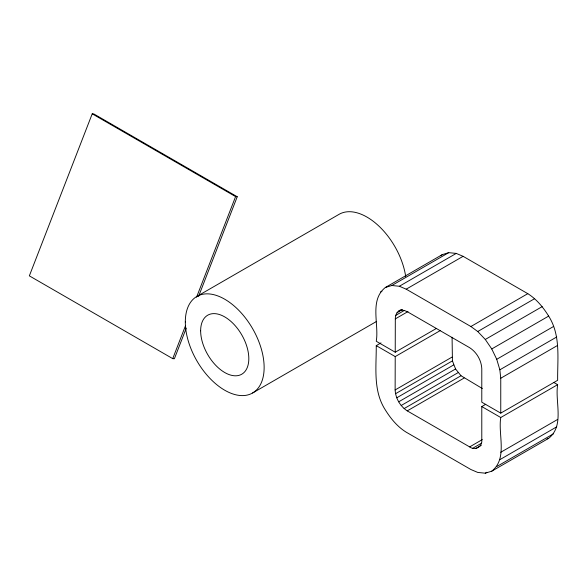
<?xml version="1.0" encoding="UTF-8"?>
<svg xmlns="http://www.w3.org/2000/svg" width="587" height="587" viewBox="0 0 587 587"><rect width="100%" height="100%" fill="white"/><g stroke="black" fill="none" stroke-linecap="round" stroke-linejoin="round"><path stroke-width="0.88" d="M380.992 342.903L376.252 345.64C376.392 367.132 372.906 390.45 385.145 409.631C390.568 418.37 397.208 426.551 406.013 432.061L470.891 469.519L477.745 472.432L485.288 473.181L491.759 471.178L548.654 438.335C564.716 425.641 554.825 401.794 557.65 384.668L553.702 382.394M485.743 404.289L481.788 406.571L481.788 439.89C482.705 446.663 475.059 451.08 469.651 446.905L407.253 410.878C400.224 406.351 395.55 398.294 395.132 389.944L395.22 356.588L440.257 330.584M398.867 310.934L401.376 310.156L404.304 310.45L407.444 311.785L469.651 347.695C476.71 352.237 481.384 360.337 481.788 368.724L481.788 402.19L500.755 413.138L557.65 380.295C557.415 358.738 560.915 335.338 548.654 316.1C543.239 307.361 536.599 299.179 527.794 293.669L463.099 256.321L456.246 253.408L448.71 252.659L442.231 254.655L385.336 287.505C369.274 300.228 379.173 324.112 376.267 341.267L395.227 352.215L395.315 318.88C395.11 314.815 397.406 311.037 401.237 309.562M482.316 388.521L461.008 375.739L455.571 368.966L452.43 360.873L452.078 337.261M491.759 471.178C507.821 458.491 497.93 434.644 500.755 417.518L557.65 384.668M198.523 296.523L237.236 196.748L93.861 113.966L92.218 113.819L29.35 275.861L172.725 358.635L174.368 358.782L186.284 328.082M172.725 358.635L185.631 325.374M196.55 297.235L235.592 196.601L237.236 196.748M440.991 255.807L442.231 254.655M196.85 296.435L339.095 214.314A55.75 32.19 60 0 1 378.578 225.804A55.75 32.19 60 0 1 405.698 276.484M380.369 292.113L381.946 291.203M385.336 287.505L391.815 285.509L448.71 252.659M391.815 285.509L399.351 286.251L456.246 253.408M399.351 286.251L406.204 289.171L463.099 256.321M252.601 392.997L376.663 321.368M396.937 312.724L402.469 309.532M395.719 315.402L404.414 310.384M395.315 318.88L407.965 311.58M395.227 352.215L436.317 328.493M406.204 289.171L470.891 326.519L527.794 293.669M470.891 326.519L477.745 331.516L534.64 298.666M395.132 389.944L452.027 357.094M477.745 331.516L485.288 339.469L542.183 306.627M395.535 393.723L452.43 360.873M396.746 397.803L453.641 364.953M398.676 401.816L455.571 368.966M485.288 339.469L491.759 348.949L548.654 316.1M401.185 405.5L458.08 372.65M404.113 408.589L461.008 375.739M407.253 410.878L464.148 378.028M500.755 413.138L500.755 378.233L499.853 369.803L496.727 359.295L553.622 326.445M499.853 369.803L556.747 336.96M500.755 378.233L557.65 345.391M469.651 446.905L482.294 439.604M472.792 448.241L481.487 443.222M475.719 448.527L481.252 445.335M500.755 452.276L557.65 419.434M499.853 459.665L556.747 426.815M485.288 473.181L486.865 472.264M496.727 466.57L553.622 433.72M547.04 438.834L548.654 438.335M92.218 113.819L235.592 196.601M376.252 345.64L395.22 356.588M481.788 406.571L500.755 417.518M491.759 348.949L496.727 359.295M200.644 330.811A34.061 19.665 60 0 0 236.774 375.753A34.061 19.665 60 0 0 236.774 327.583A34.061 19.665 60 0 0 200.644 330.811M185.309 321.955A55.75 32.19 60 0 0 244.434 395.513A55.75 32.19 60 0 0 244.434 316.679A55.75 32.19 60 0 0 185.309 321.955"/></g></svg>
